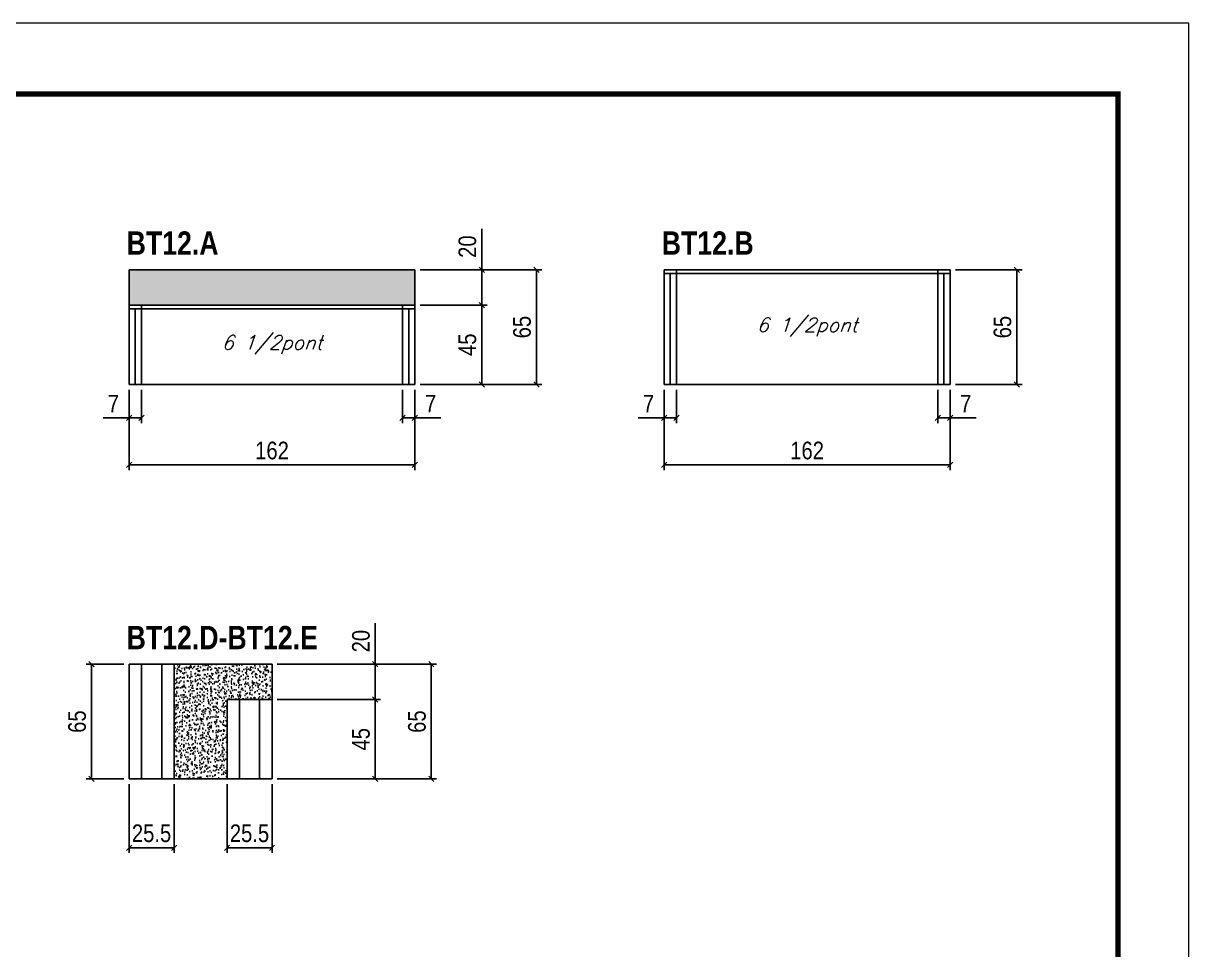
# Model space of a CAD drawing. Extents: x 13154 to 22413, y 1253 to 30260.
# Drawn here: x 13979 to 14639, y 20156 to 20681 of the extents above; entities that cross this region are included whole.
import ezdxf

# ---------------------------------------------------------------- set-up
doc = ezdxf.new("R2010")
doc.units = 0
doc.linetypes.add('DASHED', pattern=[0.75, 0.5, -0.25])
doc.linetypes.add('HIDDEN', pattern=[0.375, 0.25, -0.125])
for name, color, linetype in [('COTA', 241, 'Continuous'), ('NOMENCLATURA', 7, 'Continuous'), ('Painéis', 200, 'Continuous'), ('SARR_2.2x7', 40, 'Continuous'), ('SARR_3.5x7', 81, 'Continuous'), ('texto', 7, 'Continuous')]:
    doc.layers.add(name, color=color, linetype=linetype)
doc.layers.add('Folhas', color=255, linetype='Continuous', lineweight=9)
doc.layers.add('SARRAFO DE PRESSAO', color=251, linetype='DASHED', lineweight=9)
doc.styles.add('COTA TECNICA', font='techl___.ttf', dxfattribs={"height": 10})
doc.styles.add('Romans', font='romans.shx')
doc.styles.add('TECNICA', font='techb___.ttf', dxfattribs={"height": 10})
doc.dimstyles.new('PAINEL', dxfattribs={"dimtxt": 10, "dimasz": 3, "dimexe": 3, "dimexo": 3, "dimgap": 3, "dimtad": 1, "dimdec": 1, "dimzin": 12, "dimdsep": 46, "dimtxsty": 'COTA TECNICA', "dimblk1": 'OBLIQUE', "dimblk2": 'OBLIQUE', "dimsah": 1, "dimcen": 0.9, "dimclrd": 4, "dimclre": 4, "dimclrt": 240, "dimadec": 1, "dimazin": 3, "dimtfac": 1, "dimtdec": 1, "dimtmove": 0, "dimatfit": 3, "dimfxl": 1, "dimtolj": 1, "dimtzin": 12, "dimarcsym": 0})

# ---------------------------------------------------------------- blocks, each defined once
blk = doc.blocks.new('9999999999')
at = {"layer": 'Folhas'}
blk.add_lwpolyline([(98138.98, 34190.21), (99623.98, 34190.21), (99623.98, 35240.21), (98138.98, 35240.21)], close=True, dxfattribs=at)
at = {"layer": 'Folhas', "color": 30, "const_width": 3}
blk.add_lwpolyline([(98213.98, 34230.21), (99583.98, 34230.21), (99583.98, 35200.21), (98213.98, 35200.21)], close=True, dxfattribs=at)
blk = doc.blocks.new('_Oblique')
at = {"color": 0, "linetype": 'ByBlock', "lineweight": -2}
blk.add_line((-0.5, -0.5), (0.5, 0.5), dxfattribs=at)
blk = doc.blocks.new('*D1938')
at = {"layer": 'COTA', "color": 4, "linetype": 'ByBlock', "lineweight": -2, "transparency": 16777216}
for p, q in [((14038.97, 20472.91), (14038.97, 20427.31)), ((14200.97, 20472.91), (14200.97, 20427.31)), ((14038.97, 20430.31), (14200.97, 20430.31))]:
    blk.add_line(p, q, dxfattribs=at)
at = {"layer": 'Defpoints', "color": 0, "linetype": 'ByBlock', "transparency": 16777216}
for p in [(14038.97, 20475.91), (14200.97, 20475.91), (14200.97, 20430.31)]:
    blk.add_point(p, dxfattribs=at)
at = {"layer": 'COTA', "color": 4, "linetype": 'ByBlock', "lineweight": -2, "transparency": 16777216, "xscale": 3, "yscale": 3, "zscale": 3, "rotation": 180}
blk.add_blockref('_Oblique', (14038.97, 20430.31), dxfattribs=at)
at = {"layer": 'COTA', "color": 4, "linetype": 'ByBlock', "lineweight": -2, "transparency": 16777216, "xscale": 3, "yscale": 3, "zscale": 3}
blk.add_blockref('_Oblique', (14200.97, 20430.31), dxfattribs=at)
at = {"layer": 'COTA', "color": 240, "linetype": 'ByBlock', "transparency": 16777216, "insert": (14119.97, 20438.41), "char_height": 10, "attachment_point": 5, "style": 'COTA TECNICA'}
blk.add_mtext('\\A1;162', dxfattribs=at)
blk = doc.blocks.new('*D1939')
at = {"layer": 'COTA', "color": 4, "linetype": 'ByBlock', "lineweight": -2, "transparency": 16777216}
for p, q in [((14203.97, 20520.91), (14241.81, 20520.91)), ((14238.81, 20520.91), (14238.81, 20475.91)), ((14203.97, 20475.91), (14241.81, 20475.91))]:
    blk.add_line(p, q, dxfattribs=at)
at = {"layer": 'Defpoints', "color": 0, "linetype": 'ByBlock', "transparency": 16777216}
for p in [(14200.97, 20520.91), (14200.97, 20475.91), (14238.81, 20475.91)]:
    blk.add_point(p, dxfattribs=at)
at = {"layer": 'COTA', "color": 4, "linetype": 'ByBlock', "lineweight": -2, "transparency": 16777216, "xscale": 3, "yscale": 3, "zscale": 3}
for p, rotation in [((14238.81, 20520.91), 90), ((14238.81, 20475.91), 270)]:
    blk.add_blockref('_Oblique', p, dxfattribs=dict(at, rotation=rotation))
at = {"layer": 'COTA', "color": 240, "linetype": 'ByBlock', "transparency": 16777216, "insert": (14230.7, 20498.41), "char_height": 10, "attachment_point": 5, "rotation": 90, "style": 'COTA TECNICA'}
blk.add_mtext('\\A1;45', dxfattribs=at)
blk = doc.blocks.new('*D1935')
at = {"layer": 'COTA', "color": 4, "lineweight": -2, "transparency": 16777216}
for p, q in [((14038.97, 20472.91), (14038.97, 20453.95)), ((14045.97, 20472.91), (14045.97, 20453.95)), ((14038.97, 20456.95), (14024.24, 20456.95)), ((14045.97, 20456.95), (14038.97, 20456.95))]:
    blk.add_line(p, q, dxfattribs=at)
at = {"layer": 'Defpoints', "color": 0, "transparency": 16777216}
for p in [(14038.97, 20475.91), (14045.97, 20475.91), (14038.97, 20456.95)]:
    blk.add_point(p, dxfattribs=at)
at = {"layer": 'COTA', "color": 4, "lineweight": -2, "transparency": 16777216, "xscale": 3, "yscale": 3, "zscale": 3, "rotation": 180}
blk.add_blockref('_Oblique', (14038.97, 20456.95), dxfattribs=at)
at = {"layer": 'COTA', "color": 4, "lineweight": -2, "transparency": 16777216, "xscale": 3, "yscale": 3, "zscale": 3}
blk.add_blockref('_Oblique', (14045.97, 20456.95), dxfattribs=at)
at = {"layer": 'COTA', "color": 240, "transparency": 16777216, "insert": (14030.1, 20465.02), "char_height": 10, "attachment_point": 5, "style": 'COTA TECNICA'}
blk.add_mtext('\\A1;7', dxfattribs=at)
blk = doc.blocks.new('*D1934')
at = {"layer": 'COTA', "color": 4, "lineweight": -2, "transparency": 16777216}
for p, q in [((14193.97, 20472.91), (14193.97, 20453.95)), ((14200.97, 20472.91), (14200.97, 20453.95)), ((14193.97, 20456.95), (14200.97, 20456.95)), ((14200.97, 20456.95), (14215.7, 20456.95))]:
    blk.add_line(p, q, dxfattribs=at)
at = {"layer": 'Defpoints', "color": 0, "transparency": 16777216}
for p in [(14193.97, 20475.91), (14200.97, 20475.91), (14200.97, 20456.95)]:
    blk.add_point(p, dxfattribs=at)
at = {"layer": 'COTA', "color": 4, "lineweight": -2, "transparency": 16777216, "xscale": 3, "yscale": 3, "zscale": 3, "rotation": 180}
blk.add_blockref('_Oblique', (14193.97, 20456.95), dxfattribs=at)
at = {"layer": 'COTA', "color": 4, "lineweight": -2, "transparency": 16777216, "xscale": 3, "yscale": 3, "zscale": 3}
blk.add_blockref('_Oblique', (14200.97, 20456.95), dxfattribs=at)
at = {"layer": 'COTA', "color": 240, "transparency": 16777216, "insert": (14209.84, 20465.02), "char_height": 10, "attachment_point": 5, "style": 'COTA TECNICA'}
blk.add_mtext('\\A1;7', dxfattribs=at)
blk = doc.blocks.new('*D1936')
at = {"layer": 'COTA', "color": 4, "lineweight": -2, "transparency": 16777216}
for p, q in [((14238.81, 20540.91), (14238.81, 20564.12)), ((14203.97, 20540.91), (14241.81, 20540.91)), ((14238.81, 20520.91), (14238.81, 20540.91)), ((14203.97, 20520.91), (14241.81, 20520.91))]:
    blk.add_line(p, q, dxfattribs=at)
at = {"layer": 'Defpoints', "color": 0, "transparency": 16777216}
for p in [(14200.97, 20540.91), (14238.81, 20540.91), (14200.97, 20520.91)]:
    blk.add_point(p, dxfattribs=at)
at = {"layer": 'COTA', "color": 4, "lineweight": -2, "transparency": 16777216, "xscale": 3, "yscale": 3, "zscale": 3}
for p, rotation in [((14238.81, 20540.91), 90), ((14238.81, 20520.91), 270)]:
    blk.add_blockref('_Oblique', p, dxfattribs=dict(at, rotation=rotation))
at = {"layer": 'COTA', "color": 240, "transparency": 16777216, "insert": (14230.71, 20554.02), "char_height": 10, "attachment_point": 5, "rotation": 90, "style": 'COTA TECNICA'}
blk.add_mtext('\\A1;20', dxfattribs=at)
blk = doc.blocks.new('*D1937')
at = {"layer": 'COTA', "color": 4, "lineweight": -2, "transparency": 16777216}
for p, q in [((14203.97, 20540.91), (14272.78, 20540.91)), ((14269.78, 20475.91), (14269.78, 20540.91)), ((14203.97, 20475.91), (14272.78, 20475.91))]:
    blk.add_line(p, q, dxfattribs=at)
at = {"layer": 'Defpoints', "color": 0, "transparency": 16777216}
for p in [(14200.97, 20540.91), (14269.78, 20540.91), (14200.97, 20475.91)]:
    blk.add_point(p, dxfattribs=at)
at = {"layer": 'COTA', "color": 4, "lineweight": -2, "transparency": 16777216, "xscale": 3, "yscale": 3, "zscale": 3}
for p, rotation in [((14269.78, 20540.91), 90), ((14269.78, 20475.91), 270)]:
    blk.add_blockref('_Oblique', p, dxfattribs=dict(at, rotation=rotation))
at = {"layer": 'COTA', "color": 240, "transparency": 16777216, "insert": (14261.67, 20508.41), "char_height": 10, "attachment_point": 5, "rotation": 90, "style": 'COTA TECNICA'}
blk.add_mtext('\\A1;65', dxfattribs=at)
blk = doc.blocks.new('*D1940')
at = {"layer": 'COTA', "color": 4, "linetype": 'ByBlock', "lineweight": -2, "transparency": 16777216}
for p, q in [((14038.97, 20249.33), (14038.97, 20210.38)), ((14064.47, 20249.33), (14064.47, 20210.38)), ((14038.97, 20213.38), (14064.47, 20213.38))]:
    blk.add_line(p, q, dxfattribs=at)
at = {"layer": 'Defpoints', "color": 0, "linetype": 'ByBlock', "transparency": 16777216}
for p in [(14038.97, 20252.33), (14064.47, 20252.33), (14064.47, 20213.38)]:
    blk.add_point(p, dxfattribs=at)
at = {"layer": 'COTA', "color": 4, "linetype": 'ByBlock', "lineweight": -2, "transparency": 16777216, "xscale": 3, "yscale": 3, "zscale": 3, "rotation": 180}
blk.add_blockref('_Oblique', (14038.97, 20213.38), dxfattribs=at)
at = {"layer": 'COTA', "color": 4, "linetype": 'ByBlock', "lineweight": -2, "transparency": 16777216, "xscale": 3, "yscale": 3, "zscale": 3}
blk.add_blockref('_Oblique', (14064.47, 20213.38), dxfattribs=at)
at = {"layer": 'COTA', "color": 240, "linetype": 'ByBlock', "transparency": 16777216, "insert": (14051.72, 20221.49), "char_height": 10, "attachment_point": 5, "style": 'COTA TECNICA'}
blk.add_mtext('\\A1;25.5', dxfattribs=at)
blk = doc.blocks.new('*D1941')
at = {"layer": 'COTA', "color": 4, "linetype": 'ByBlock', "lineweight": -2, "transparency": 16777216}
for p, q in [((14094.47, 20249.33), (14094.47, 20210.38)), ((14119.97, 20249.33), (14119.97, 20210.38)), ((14094.47, 20213.38), (14119.97, 20213.38))]:
    blk.add_line(p, q, dxfattribs=at)
at = {"layer": 'Defpoints', "color": 0, "linetype": 'ByBlock', "transparency": 16777216}
for p in [(14094.47, 20252.33), (14119.97, 20252.33), (14119.97, 20213.38)]:
    blk.add_point(p, dxfattribs=at)
at = {"layer": 'COTA', "color": 4, "linetype": 'ByBlock', "lineweight": -2, "transparency": 16777216, "xscale": 3, "yscale": 3, "zscale": 3, "rotation": 180}
blk.add_blockref('_Oblique', (14094.47, 20213.38), dxfattribs=at)
at = {"layer": 'COTA', "color": 4, "linetype": 'ByBlock', "lineweight": -2, "transparency": 16777216, "xscale": 3, "yscale": 3, "zscale": 3}
blk.add_blockref('_Oblique', (14119.97, 20213.38), dxfattribs=at)
at = {"layer": 'COTA', "color": 240, "linetype": 'ByBlock', "transparency": 16777216, "insert": (14107.22, 20221.49), "char_height": 10, "attachment_point": 5, "style": 'COTA TECNICA'}
blk.add_mtext('\\A1;25.5', dxfattribs=at)
blk = doc.blocks.new('*D1942')
at = {"layer": 'COTA', "color": 4, "lineweight": -2, "transparency": 16777216}
for p, q in [((14122.97, 20297.33), (14181.5, 20297.33)), ((14178.5, 20252.33), (14178.5, 20297.33)), ((14122.97, 20252.33), (14181.5, 20252.33))]:
    blk.add_line(p, q, dxfattribs=at)
at = {"layer": 'Defpoints', "color": 0, "transparency": 16777216}
for p in [(14119.97, 20297.33), (14178.5, 20297.33), (14119.97, 20252.33)]:
    blk.add_point(p, dxfattribs=at)
at = {"layer": 'COTA', "color": 4, "lineweight": -2, "transparency": 16777216, "xscale": 3, "yscale": 3, "zscale": 3}
for p, rotation in [((14178.5, 20297.33), 90), ((14178.5, 20252.33), 270)]:
    blk.add_blockref('_Oblique', p, dxfattribs=dict(at, rotation=rotation))
at = {"layer": 'COTA', "color": 240, "transparency": 16777216, "insert": (14170.39, 20274.83), "char_height": 10, "attachment_point": 5, "rotation": 90, "style": 'COTA TECNICA'}
blk.add_mtext('\\A1;45', dxfattribs=at)
blk = doc.blocks.new('*D1943')
at = {"layer": 'COTA', "color": 4, "lineweight": -2, "transparency": 16777216}
for p, q in [((14178.5, 20317.33), (14178.5, 20340.54)), ((14122.97, 20317.33), (14181.5, 20317.33)), ((14178.5, 20297.33), (14178.5, 20317.33)), ((14122.97, 20297.33), (14181.5, 20297.33))]:
    blk.add_line(p, q, dxfattribs=at)
at = {"layer": 'Defpoints', "color": 0, "transparency": 16777216}
for p in [(14119.97, 20317.33), (14178.5, 20317.33), (14119.97, 20297.33)]:
    blk.add_point(p, dxfattribs=at)
at = {"layer": 'COTA', "color": 4, "lineweight": -2, "transparency": 16777216, "xscale": 3, "yscale": 3, "zscale": 3}
for p, rotation in [((14178.5, 20317.33), 90), ((14178.5, 20297.33), 270)]:
    blk.add_blockref('_Oblique', p, dxfattribs=dict(at, rotation=rotation))
at = {"layer": 'COTA', "color": 240, "transparency": 16777216, "insert": (14170.4, 20330.44), "char_height": 10, "attachment_point": 5, "rotation": 90, "style": 'COTA TECNICA'}
blk.add_mtext('\\A1;20', dxfattribs=at)
blk = doc.blocks.new('*D1944')
at = {"layer": 'COTA', "color": 4, "lineweight": -2, "transparency": 16777216}
for p, q in [((14122.97, 20317.33), (14213.24, 20317.33)), ((14210.24, 20252.33), (14210.24, 20317.33)), ((14122.97, 20252.33), (14213.24, 20252.33))]:
    blk.add_line(p, q, dxfattribs=at)
at = {"layer": 'Defpoints', "color": 0, "transparency": 16777216}
for p in [(14119.97, 20317.33), (14210.24, 20317.33), (14119.97, 20252.33)]:
    blk.add_point(p, dxfattribs=at)
at = {"layer": 'COTA', "color": 4, "lineweight": -2, "transparency": 16777216, "xscale": 3, "yscale": 3, "zscale": 3}
for p, rotation in [((14210.24, 20317.33), 90), ((14210.24, 20252.33), 270)]:
    blk.add_blockref('_Oblique', p, dxfattribs=dict(at, rotation=rotation))
at = {"layer": 'COTA', "color": 240, "transparency": 16777216, "insert": (14202.13, 20284.83), "char_height": 10, "attachment_point": 5, "rotation": 90, "style": 'COTA TECNICA'}
blk.add_mtext('\\A1;65', dxfattribs=at)
blk = doc.blocks.new('*D1961')
at = {"layer": 'COTA', "color": 4, "linetype": 'ByBlock', "lineweight": -2, "transparency": 16777216}
for p, q in [((14342.16, 20472.91), (14342.16, 20427.31)), ((14504.16, 20472.91), (14504.16, 20427.31)), ((14342.16, 20430.31), (14504.16, 20430.31))]:
    blk.add_line(p, q, dxfattribs=at)
at = {"layer": 'Defpoints', "color": 0, "linetype": 'ByBlock', "transparency": 16777216}
for p in [(14342.16, 20475.91), (14504.16, 20475.91), (14504.16, 20430.31)]:
    blk.add_point(p, dxfattribs=at)
at = {"layer": 'COTA', "color": 4, "linetype": 'ByBlock', "lineweight": -2, "transparency": 16777216, "xscale": 3, "yscale": 3, "zscale": 3, "rotation": 180}
blk.add_blockref('_Oblique', (14342.16, 20430.31), dxfattribs=at)
at = {"layer": 'COTA', "color": 4, "linetype": 'ByBlock', "lineweight": -2, "transparency": 16777216, "xscale": 3, "yscale": 3, "zscale": 3}
blk.add_blockref('_Oblique', (14504.16, 20430.31), dxfattribs=at)
at = {"layer": 'COTA', "color": 240, "linetype": 'ByBlock', "transparency": 16777216, "insert": (14423.16, 20438.41), "char_height": 10, "attachment_point": 5, "style": 'COTA TECNICA'}
blk.add_mtext('\\A1;162', dxfattribs=at)
blk = doc.blocks.new('*D1962')
at = {"layer": 'COTA', "color": 4, "linetype": 'ByBlock', "lineweight": -2, "transparency": 16777216}
for p, q in [((14507.16, 20540.91), (14545.01, 20540.91)), ((14542.01, 20540.91), (14542.01, 20475.91)), ((14507.16, 20475.91), (14545.01, 20475.91))]:
    blk.add_line(p, q, dxfattribs=at)
at = {"layer": 'Defpoints', "color": 0, "linetype": 'ByBlock', "transparency": 16777216}
for p in [(14504.16, 20540.91), (14504.16, 20475.91), (14542.01, 20475.91)]:
    blk.add_point(p, dxfattribs=at)
at = {"layer": 'COTA', "color": 4, "linetype": 'ByBlock', "lineweight": -2, "transparency": 16777216, "xscale": 3, "yscale": 3, "zscale": 3}
for p, rotation in [((14542.01, 20540.91), 90), ((14542.01, 20475.91), 270)]:
    blk.add_blockref('_Oblique', p, dxfattribs=dict(at, rotation=rotation))
at = {"layer": 'COTA', "color": 240, "linetype": 'ByBlock', "transparency": 16777216, "insert": (14533.9, 20508.41), "char_height": 10, "attachment_point": 5, "rotation": 90, "style": 'COTA TECNICA'}
blk.add_mtext('\\A1;65', dxfattribs=at)
blk = doc.blocks.new('*D1963')
at = {"layer": 'COTA', "color": 4, "lineweight": -2, "transparency": 16777216}
for p, q in [((14342.16, 20472.91), (14342.16, 20453.95)), ((14349.16, 20472.91), (14349.16, 20453.95)), ((14342.16, 20456.95), (14327.43, 20456.95)), ((14349.16, 20456.95), (14342.16, 20456.95))]:
    blk.add_line(p, q, dxfattribs=at)
at = {"layer": 'Defpoints', "color": 0, "transparency": 16777216}
for p in [(14342.16, 20475.91), (14349.16, 20475.91), (14342.16, 20456.95)]:
    blk.add_point(p, dxfattribs=at)
at = {"layer": 'COTA', "color": 4, "lineweight": -2, "transparency": 16777216, "xscale": 3, "yscale": 3, "zscale": 3, "rotation": 180}
blk.add_blockref('_Oblique', (14342.16, 20456.95), dxfattribs=at)
at = {"layer": 'COTA', "color": 4, "lineweight": -2, "transparency": 16777216, "xscale": 3, "yscale": 3, "zscale": 3}
blk.add_blockref('_Oblique', (14349.16, 20456.95), dxfattribs=at)
at = {"layer": 'COTA', "color": 240, "transparency": 16777216, "insert": (14333.3, 20465.02), "char_height": 10, "attachment_point": 5, "style": 'COTA TECNICA'}
blk.add_mtext('\\A1;7', dxfattribs=at)
blk = doc.blocks.new('*D1960')
at = {"layer": 'COTA', "color": 4, "lineweight": -2, "transparency": 16777216}
for p, q in [((14497.16, 20472.91), (14497.16, 20453.95)), ((14504.16, 20472.91), (14504.16, 20453.95)), ((14497.16, 20456.95), (14504.16, 20456.95)), ((14504.16, 20456.95), (14518.9, 20456.95))]:
    blk.add_line(p, q, dxfattribs=at)
at = {"layer": 'Defpoints', "color": 0, "transparency": 16777216}
for p in [(14497.16, 20475.91), (14504.16, 20475.91), (14504.16, 20456.95)]:
    blk.add_point(p, dxfattribs=at)
at = {"layer": 'COTA', "color": 4, "lineweight": -2, "transparency": 16777216, "xscale": 3, "yscale": 3, "zscale": 3, "rotation": 180}
blk.add_blockref('_Oblique', (14497.16, 20456.95), dxfattribs=at)
at = {"layer": 'COTA', "color": 4, "lineweight": -2, "transparency": 16777216, "xscale": 3, "yscale": 3, "zscale": 3}
blk.add_blockref('_Oblique', (14504.16, 20456.95), dxfattribs=at)
at = {"layer": 'COTA', "color": 240, "transparency": 16777216, "insert": (14513.03, 20465.02), "char_height": 10, "attachment_point": 5, "style": 'COTA TECNICA'}
blk.add_mtext('\\A1;7', dxfattribs=at)
blk = doc.blocks.new('*D1964')
at = {"layer": 'COTA', "color": 4, "lineweight": -2, "transparency": 16777216}
for p, q in [((14035.97, 20317.33), (14014.67, 20317.33)), ((14017.67, 20317.33), (14017.67, 20252.33)), ((14035.97, 20252.33), (14014.67, 20252.33))]:
    blk.add_line(p, q, dxfattribs=at)
at = {"layer": 'Defpoints', "color": 0, "transparency": 16777216}
for p in [(14038.97, 20317.33), (14017.67, 20252.33), (14038.97, 20252.33)]:
    blk.add_point(p, dxfattribs=at)
at = {"layer": 'COTA', "color": 4, "lineweight": -2, "transparency": 16777216, "xscale": 3, "yscale": 3, "zscale": 3}
for p, rotation in [((14017.67, 20317.33), 90), ((14017.67, 20252.33), 270)]:
    blk.add_blockref('_Oblique', p, dxfattribs=dict(at, rotation=rotation))
at = {"layer": 'COTA', "color": 240, "transparency": 16777216, "insert": (14009.56, 20284.83), "char_height": 10, "attachment_point": 5, "rotation": 90, "style": 'COTA TECNICA'}
blk.add_mtext('\\A1;65', dxfattribs=at)

msp = doc.modelspace()

# ---------------------------------------------------------------- hatches: boundary and pattern name
at = {"layer": 'COTA'}
h = msp.add_hatch(dxfattribs=at)
h.set_pattern_fill('AR-CONC', color=256, scale=0.03)
h.set_pattern_definition([(50, (81.3994, 0), (5.4655401, -0.4781726), [0.5715, -6.2865]), (355, (81.3994, 0), (-1.0573026, 5.7317054), [0.4572, -5.0292175]), (100.451445, (81.855, -0.04), (4.4082374, 5.2535326), [0.4857003, -5.3427073]), (46.1842, (81.3994, 1.524), (8.1323712, -1.2612698), [0.85725, -9.42975]), (96.635558, (82.077, 1.419), (7.122124, 7.4227837), [0.7285507, -8.0140682]), (351.18415, (81.3994, 1.524), (7.122124, 7.4227837), [0.685799, -7.543792]), (21, (82.1614, 1.143), (4.5484317, -3.06795595), [0.5715, -6.2865]), (326, (82.1614, 1.143), (1.8540609, 5.525639), [0.4572, -5.0292]), (71.451445, (82.5405, 0.8873), (6.4024926, 2.4576831), [0.4857003, -5.3426981]), (37.5, (81.3994, 0), (0.0926581, 2.53665117), [0, -4.96824, 0, -5.1054, 0, -5.04825]), (7.5, (81.3994, 0), (2.00458988, 3.00541724), [0, -2.91084, 0, -4.85394, 0, -1.92405]), (327.5, (79.7002, 0), (4.06771786, -0.17186232), [0, -1.905, 0, -5.9436, 0, -7.8867]), (317.5, (78.938, 0), (4.44387544, 0.76279473), [0, -2.4765, 0, -3.94716, 0, -5.6007])])
h.paths.add_polyline_path([(14200.97, 20520.91), (14200.97, 20540.91), (14038.97, 20540.91), (14038.97, 20520.91)])
h = msp.add_hatch(dxfattribs=at)
h.set_pattern_fill('AR-CONC', color=256, scale=0.03)
h.set_pattern_definition([(50, (-11.632, 0), (5.4655401, -0.4781726), [0.5715, -6.2865]), (355, (-11.632, 0), (-1.0573026, 5.7317054), [0.4572, -5.0292175]), (100.451445, (-11.1766, -0.04), (4.4082374, 5.2535326), [0.4857003, -5.3427073]), (46.1842, (-11.632, 1.524), (8.1323712, -1.2612698), [0.85725, -9.42975]), (96.635558, (-10.9544, 1.419), (7.122124, 7.4227837), [0.7285507, -8.0140682]), (351.18415, (-11.632, 1.524), (7.122124, 7.4227837), [0.685799, -7.543792]), (21, (-10.87, 1.143), (4.5484317, -3.06795595), [0.5715, -6.2865]), (326, (-10.87, 1.143), (1.8540609, 5.525639), [0.4572, -5.0292]), (71.451445, (-10.491, 0.8873), (6.4024926, 2.4576831), [0.4857003, -5.3426981]), (37.5, (-11.6321, 0), (0.0926581, 2.53665117), [0, -4.96824, 0, -5.1054, 0, -5.04825]), (7.5, (-11.632, 0), (2.00458988, 3.00541724), [0, -2.91084, 0, -4.85394, 0, -1.92405]), (327.5, (-13.3314, 0), (4.06771786, -0.17186232), [0, -1.905, 0, -5.9436, 0, -7.8867]), (317.5, (-14.0934, 0), (4.44387544, 0.76279473), [0, -2.4765, 0, -3.94716, 0, -5.6007])])
h.paths.add_polyline_path([(14064.47, 20252.33), (14094.47, 20252.33), (14094.47, 20297.33), (14119.97, 20297.33), (14119.97, 20317.33), (14064.47, 20317.33)])

# ---------------------------------------------------------------- linework, layer by layer
for p, q in [((14038.97, 20520.91), (14038.97, 20540.91)), ((14038.97, 20540.91), (14200.97, 20540.91)), ((14200.97, 20540.91), (14200.97, 20520.91)), ((14064.47, 20317.33), (14119.97, 20317.33)), ((14119.97, 20297.33), (14119.97, 20317.33)), ((14064.47, 20252.33), (14094.47, 20252.33))]:
    msp.add_line(p, q, dxfattribs=at)
at = {"layer": 'Painéis', "linetype": 'Continuous'}
for p, q in [((14342.16, 20475.91), (14342.16, 20540.91)), ((14342.16, 20540.91), (14504.16, 20540.91)), ((14504.16, 20540.91), (14504.16, 20475.91)), ((14038.97, 20475.91), (14038.97, 20520.91)), ((14038.97, 20520.91), (14200.97, 20520.91)), ((14200.97, 20520.91), (14200.97, 20475.91)), ((14200.97, 20475.91), (14038.97, 20475.91)), ((14504.16, 20475.91), (14342.16, 20475.91)), ((14038.97, 20252.33), (14038.97, 20317.33)), ((14038.97, 20317.33), (14064.47, 20317.33)), ((14064.47, 20317.33), (14064.47, 20252.33)), ((14094.47, 20252.33), (14094.47, 20297.33)), ((14094.47, 20297.33), (14119.97, 20297.33)), ((14119.97, 20297.33), (14119.97, 20252.33)), ((14064.47, 20252.33), (14038.97, 20252.33)), ((14119.97, 20252.33), (14094.47, 20252.33))]:
    msp.add_line(p, q, dxfattribs=at)
at = {"layer": 'SARR_2.2x7', "linetype": 'Continuous'}
for p, q in [((14342.16, 20538.71), (14504.16, 20538.71)), ((14038.97, 20518.71), (14200.97, 20518.71)), ((14045.97, 20317.33), (14045.97, 20252.33)), ((14057.47, 20317.33), (14057.47, 20252.33)), ((14101.47, 20297.33), (14101.47, 20252.33)), ((14112.97, 20297.33), (14112.97, 20252.33))]:
    msp.add_line(p, q, dxfattribs=at)
at = {"layer": 'SARR_2.2x7', "linetype": 'HIDDEN'}
for p, q in [((14349.16, 20540.91), (14349.16, 20475.91)), ((14497.16, 20540.91), (14497.16, 20475.91)), ((14045.97, 20520.91), (14045.97, 20475.91)), ((14193.97, 20520.91), (14193.97, 20475.91))]:
    msp.add_line(p, q, dxfattribs=at)
at = {"layer": 'SARR_3.5x7'}
for p, q in [((14345.66, 20538.71), (14345.66, 20475.91)), ((14500.66, 20538.71), (14500.66, 20475.91)), ((14042.47, 20518.71), (14042.47, 20475.91)), ((14197.47, 20518.71), (14197.47, 20475.91))]:
    msp.add_line(p, q, dxfattribs=at)

# ---------------------------------------------------------------- block references
at = {"layer": 'SARRAFO DE PRESSAO', "color": 6, "linetype": 'ByBlock'}
msp.add_blockref('9999999999', (-84984.6, -14559.63), dxfattribs=at)

# ---------------------------------------------------------------- texts
at = {"layer": 'NOMENCLATURA', "style": 'TECNICA'}
for s, p in [('BT12.A', (14037.59, 20549.43)), ('BT12.B', (14340.79, 20549.43)), ('BT12.D-BT12.E', (14037.59, 20325.85))]:
    msp.add_text(s, height=13.2, dxfattribs=at).set_placement(p)
at = {"layer": 'texto', "color": 2, "char_height": 8, "attachment_point": 5, "style": 'Romans'}
for insert in [(14423.16, 20508.41), (14119.97, 20498.41)]:
    msp.add_mtext('{\\Q19;\\C256;6 1/2pont}', dxfattribs=dict(at, insert=insert))

# ---------------------------------------------------------------- dimensions: what is measured, and where the dimension line sits
at = {"layer": 'COTA'}
for base, p1, p2, angle, picture, middle in [((14238.81, 20540.91), (14200.97, 20520.91), (14200.97, 20540.91), 90, '*D1936', (14230.71, 20554.02)), ((14269.78, 20540.91), (14200.97, 20475.91), (14200.97, 20540.91), 90, '*D1937', (14261.67, 20508.41)), ((14200.97, 20456.95), (14193.97, 20475.91), (14200.97, 20475.91), 180, '*D1934', (14209.84, 20465.02)), ((14504.16, 20456.95), (14497.16, 20475.91), (14504.16, 20475.91), 180, '*D1960', (14513.03, 20465.02)), ((14178.5, 20317.33), (14119.97, 20297.33), (14119.97, 20317.33), 90, '*D1943', (14170.4, 20330.44)), ((14017.67, 20252.33), (14038.97, 20317.33), (14038.97, 20252.33), 90, '*D1964', (14009.56, 20284.83)), ((14210.24, 20317.33), (14119.97, 20252.33), (14119.97, 20317.33), 90, '*D1944', (14202.13, 20284.83)), ((14178.5, 20297.33), (14119.97, 20252.33), (14119.97, 20297.33), 90, '*D1942', (14170.39, 20274.83))]:
    dim = msp.add_linear_dim(base=base, p1=p1, p2=p2, angle=angle, dimstyle='PAINEL', dxfattribs=at)
    dim.commit()
    dim.dimension.update_dxf_attribs({"geometry": picture, "text_midpoint": middle})
at = {"layer": 'COTA', "linetype": 'ByBlock'}
for base, p1, p2, angle, picture, middle in [((14542.01, 20475.91), (14504.16, 20540.91), (14504.16, 20475.91), 90, '*D1962', (14533.9, 20508.41)), ((14238.81, 20475.91), (14200.97, 20520.91), (14200.97, 20475.91), 90, '*D1939', (14230.7, 20498.41)), ((14200.97, 20430.31), (14038.97, 20475.91), (14200.97, 20475.91), 180, '*D1938', (14119.97, 20438.41)), ((14504.16, 20430.31), (14342.16, 20475.91), (14504.16, 20475.91), 180, '*D1961', (14423.16, 20438.41))]:
    dim = msp.add_linear_dim(base=base, p1=p1, p2=p2, angle=angle, dimstyle='PAINEL', dxfattribs=at)
    dim.commit()
    dim.dimension.update_dxf_attribs({"geometry": picture, "text_midpoint": middle})
at = {"layer": 'COTA'}
for base, p1, p2, picture, middle in [((14038.97, 20456.95), (14045.97, 20475.91), (14038.97, 20475.91), '*D1935', (14030.1, 20465.02)), ((14342.16, 20456.95), (14349.16, 20475.91), (14342.16, 20475.91), '*D1963', (14333.3, 20465.02))]:
    dim = msp.add_linear_dim(base=base, p1=p1, p2=p2, dimstyle='PAINEL', dxfattribs=at)
    dim.commit()
    dim.dimension.update_dxf_attribs({"geometry": picture, "text_midpoint": middle})
at = {"layer": 'COTA', "linetype": 'ByBlock'}
for base, p1, p2, picture, middle in [((14064.47, 20213.38), (14038.97, 20252.33), (14064.47, 20252.33), '*D1940', (14051.72, 20213.38)), ((14119.97, 20213.38), (14094.47, 20252.33), (14119.97, 20252.33), '*D1941', (14107.22, 20213.38))]:
    dim = msp.add_linear_dim(base=base, p1=p1, p2=p2, angle=180, dimstyle='PAINEL', dxfattribs=at)
    dim.commit()
    dim.dimension.update_dxf_attribs({"geometry": picture, "text_midpoint": middle, "dimtype": 160})

doc.saveas('drawing.dxf')
